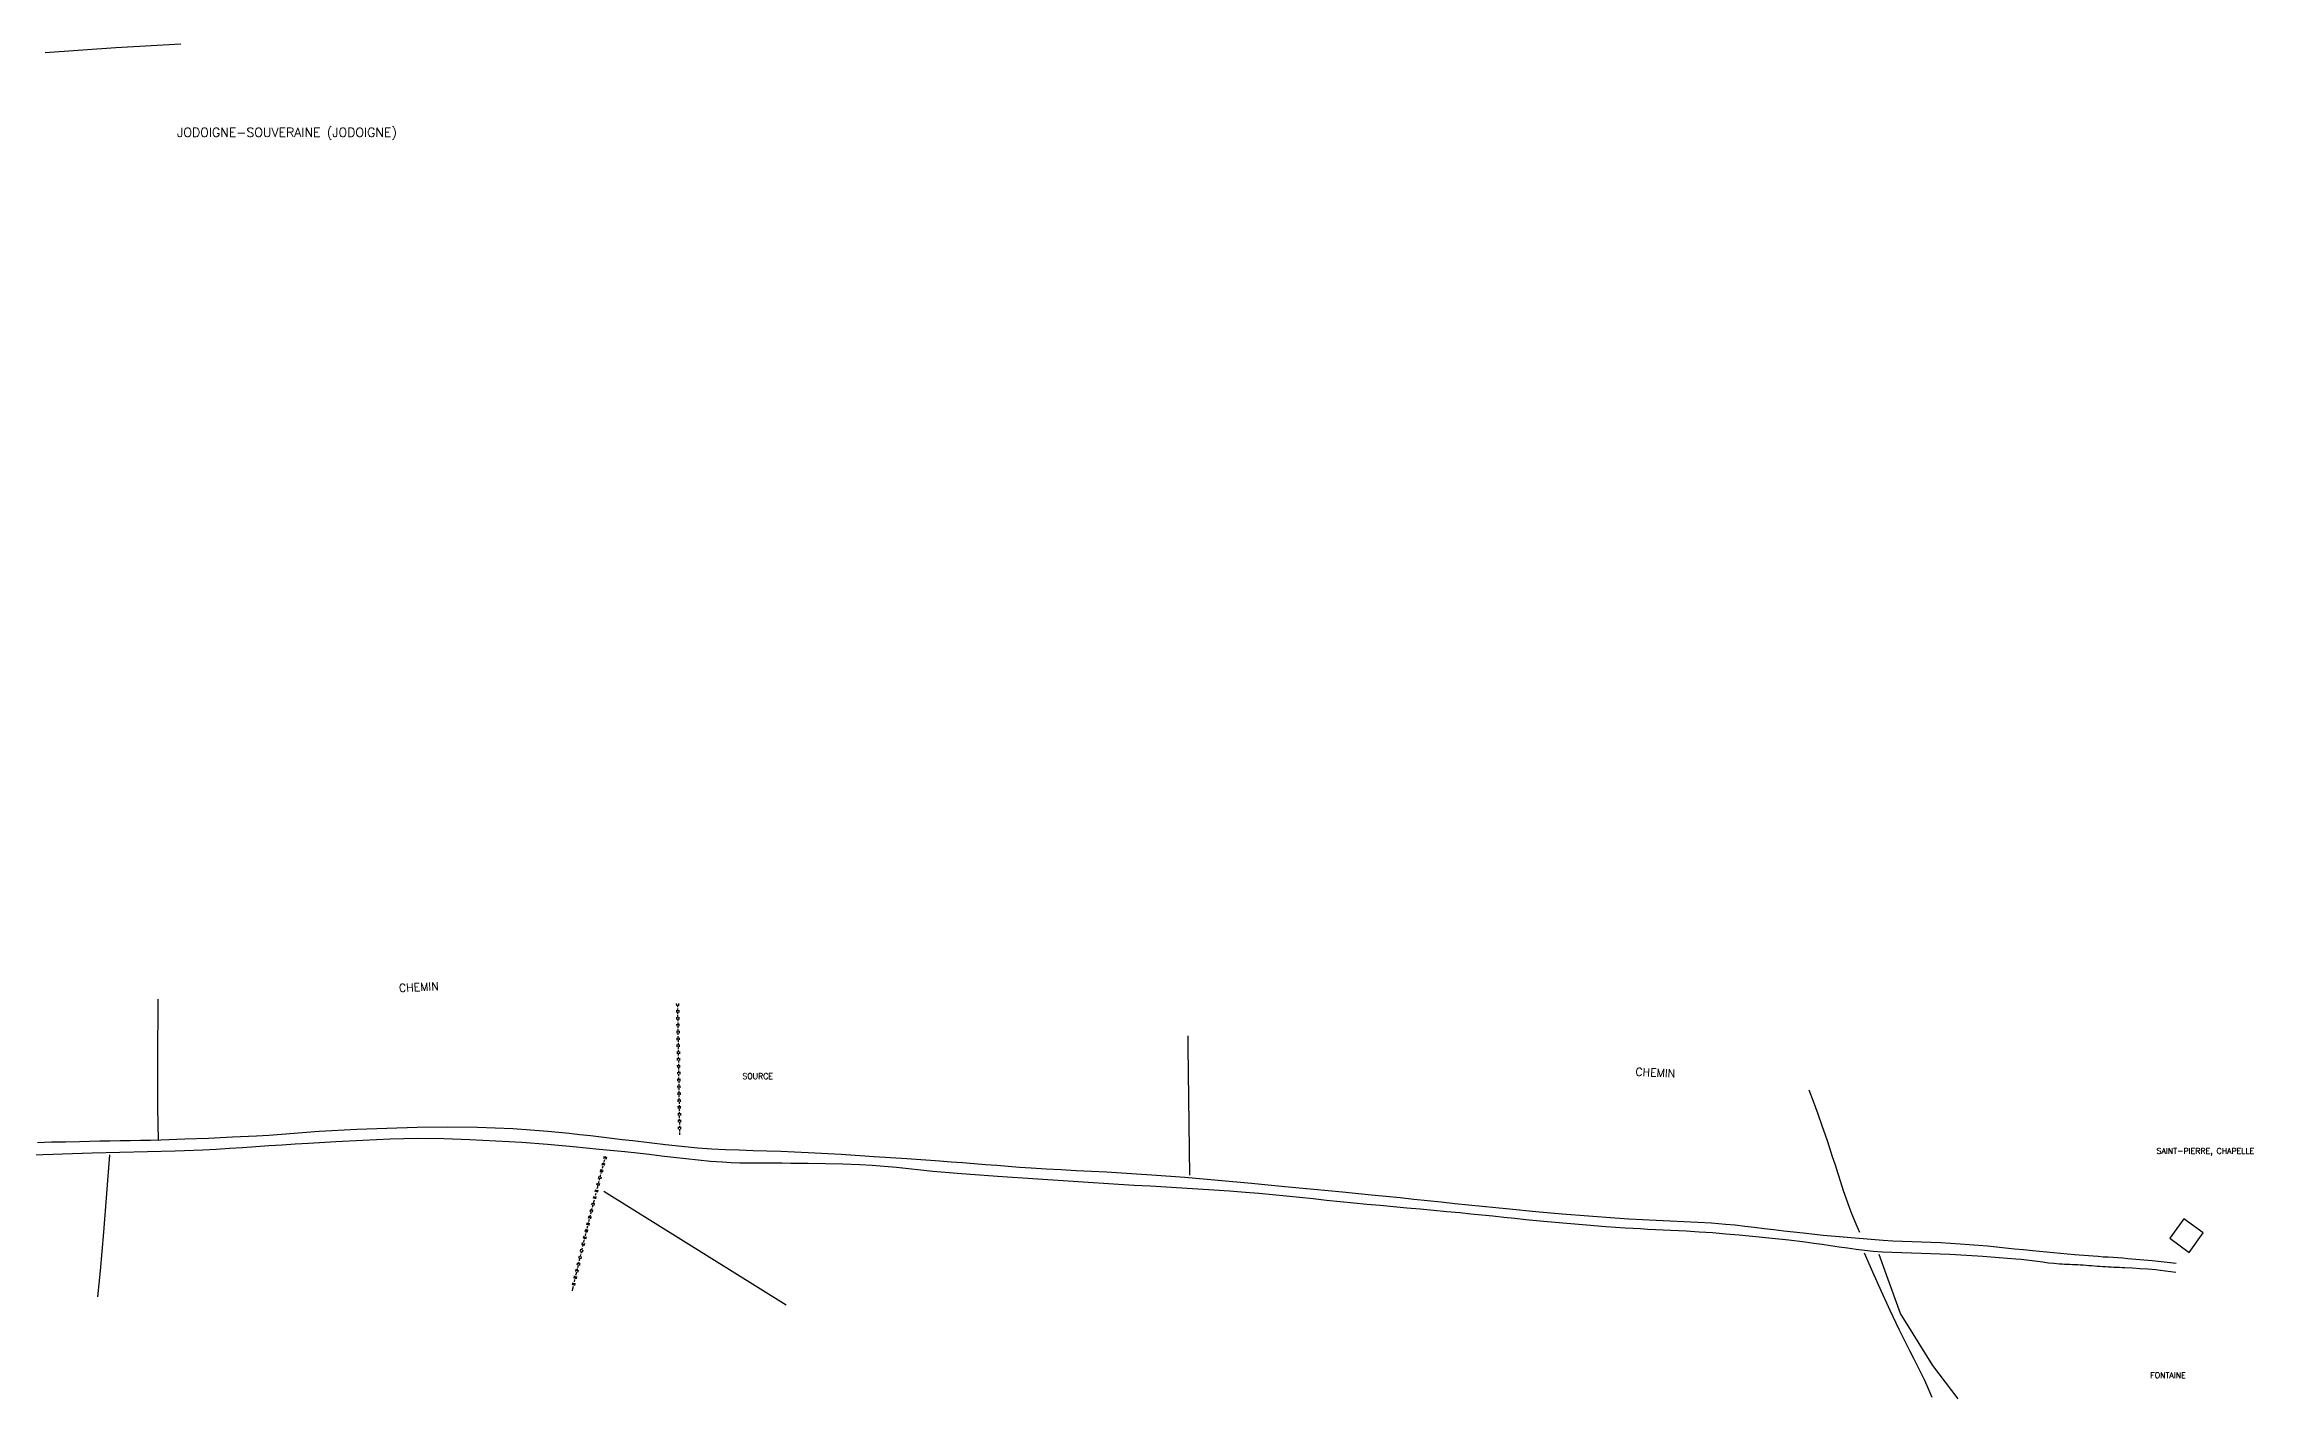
# Model space of a CAD drawing. Header units: millimetres. Extents: x 183999 to 184962, y 153000 to 154000.
# Drawn here: x 184478.7 to 184962, y 153468.9 to 153765.2 of the extents above; entities that cross this region are included whole.
import ezdxf
from ezdxf.enums import TextEntityAlignment as Align

# ---------------------------------------------------------------- set-up
doc = ezdxf.new("R2010")
doc.units = ezdxf.units.MM
doc.linetypes.add('DASHED', pattern=[0.75, 0.5, -0.25])
doc.layers.get('0').update_dxf_attribs({"linetype": 'CONTINUOUS'})
for name, color, linetype in [('W0071', 7, 'CONTINUOUS'), ('W0104', 1, 'CONTINUOUS'), ('W0220', 5, 'DASHED'), ('W0330', 7, 'CONTINUOUS'), ('W0980', 7, 'CONTINUOUS'), ('W0984', 7, 'CONTINUOUS'), ('W0988', 4, 'CONTINUOUS'), ('W0989', 7, 'CONTINUOUS')]:
    doc.layers.add(name, color=color, linetype=linetype)
doc.styles.get("Standard").update_dxf_attribs({"font": 'romans.shx', "width": 0.85})

# ---------------------------------------------------------------- blocks, each defined once
blk = doc.blocks.new('t220o')
at = {"color": 0, "linetype": 'Continuous'}
for p, q in [((-0.25, 0.25), (0.25, 0.25)), ((-0.25, -0.25), (0.25, -0.25))]:
    blk.add_line(p, q, dxfattribs=at)

msp = doc.modelspace()

# ---------------------------------------------------------------- linework, layer by layer
at = {"layer": 'W0071'}
for points in [[(184945.08, 153498.48), (184942.44, 153498.76), (184939.79, 153499.02), (184937.13, 153499.27), (184934.48, 153499.5), (184933.4, 153499.59), (184932.32, 153499.67), (184931.24, 153499.74), (184930.16, 153499.81), (184929.08, 153499.88), (184928, 153499.96), (184926.92, 153500.03), (184925.84, 153500.12), (184922.79, 153500.38), (184919.74, 153500.67), (184916.7, 153500.96), (184913.65, 153501.25), (184911.67, 153501.44), (184909.69, 153501.63), (184907.71, 153501.83), (184905.74, 153502.03), (184903.76, 153502.22), (184901.78, 153502.41), (184899.8, 153502.57), (184897.81, 153502.72), (184895.71, 153502.85), (184893.6, 153502.96), (184891.49, 153503.04), (184889.38, 153503.12), (184887.28, 153503.19), (184885.17, 153503.27), (184883.06, 153503.37), (184880.95, 153503.5), (184876.57, 153503.83), (184872.2, 153504.2), (184867.82, 153504.62), (184863.45, 153505.06), (184861.33, 153505.29), (184859.2, 153505.54), (184857.08, 153505.8), (184854.96, 153506.07), (184852.84, 153506.34), (184850.72, 153506.59), (184848.59, 153506.82), (184846.46, 153507.02), (184843.44, 153507.25), (184840.42, 153507.44), (184837.39, 153507.6), (184834.37, 153507.73), (184831.34, 153507.87), (184828.32, 153508.01), (184825.3, 153508.17), (184822.27, 153508.36), (184816.51, 153508.79), (184810.75, 153509.27), (184805, 153509.78), (184799.24, 153510.32), (184796.25, 153510.61), (184793.27, 153510.91), (184790.28, 153511.22), (184787.29, 153511.53), (184784.31, 153511.85), (184781.32, 153512.17), (184778.34, 153512.48), (184775.35, 153512.79), (184769.04, 153513.42), (184762.72, 153514.05), (184756.41, 153514.66), (184750.09, 153515.26), (184742.81, 153515.94), (184735.54, 153516.61), (184728.25, 153517.24), (184720.97, 153517.81), (184717.67, 153518.03), (184714.37, 153518.23), (184711.07, 153518.41), (184707.77, 153518.58), (184704.47, 153518.74), (184701.17, 153518.92), (184697.88, 153519.1), (184694.58, 153519.31), (184692.08, 153519.48), (184689.59, 153519.67), (184687.1, 153519.87), (184684.61, 153520.07), (184682.11, 153520.27), (184679.62, 153520.47), (184677.13, 153520.66), (184674.63, 153520.84), (184667.44, 153521.34), (184660.25, 153521.83), (184653.05, 153522.28), (184645.86, 153522.69), (184642.84, 153522.84), (184639.82, 153522.95), (184636.81, 153523.04), (184633.79, 153523.13), (184630.77, 153523.23), (184627.75, 153523.35), (184624.74, 153523.51), (184621.72, 153523.71), (184618.16, 153524.03), (184614.6, 153524.43), (184611.05, 153524.86), (184607.5, 153525.27), (184605.18, 153525.53), (184602.86, 153525.81), (184600.54, 153526.09), (184598.22, 153526.36), (184595.9, 153526.64), (184593.57, 153526.89), (184591.25, 153527.13), (184588.92, 153527.34), (184585.07, 153527.64), (184581.21, 153527.89), (184577.35, 153528.08), (184573.49, 153528.19), (184566.89, 153528.26), (184560.3, 153528.19), (184553.71, 153528.03), (184547.13, 153527.79), (184544.37, 153527.66), (184541.62, 153527.5), (184538.88, 153527.31), (184536.13, 153527.1), (184533.38, 153526.89), (184530.64, 153526.69), (184527.89, 153526.5), (184525.14, 153526.34), (184519.91, 153526.07), (184514.69, 153525.84), (184509.46, 153525.63), (184504.23, 153525.46), (184502, 153525.39), (184499.78, 153525.34), (184497.56, 153525.3), (184495.33, 153525.27), (184493.11, 153525.23), (184490.88, 153525.2), (184488.66, 153525.16), (184486.43, 153525.11), (184483.36, 153525.04), (184480.3, 153524.97), (184477.23, 153524.88)], [(184476.3, 153522.26), (184482.77, 153522.45), (184489.25, 153522.64), (184495.3, 153522.8), (184501.36, 153522.95), (184507.41, 153523.12), (184513.46, 153523.36), (184516.35, 153523.51), (184519.23, 153523.67), (184522.11, 153523.86), (184524.99, 153524.05), (184527.88, 153524.25), (184530.76, 153524.44), (184533.64, 153524.62), (184536.52, 153524.79), (184542.49, 153525.12), (184548.46, 153525.47), (184554.43, 153525.74), (184560.41, 153525.86), (184566.11, 153525.8), (184571.8, 153525.61), (184577.49, 153525.32), (184583.18, 153524.97), (184588.82, 153524.55), (184594.46, 153524.05), (184600.09, 153523.49), (184605.73, 153522.93), (184608.4, 153522.66), (184611.07, 153522.35), (184613.74, 153522.03), (184616.41, 153521.71), (184619.08, 153521.4), (184621.76, 153521.11), (184624.44, 153520.87), (184627.12, 153520.68), (184628.98, 153520.58), (184630.85, 153520.52), (184632.72, 153520.49), (184634.58, 153520.48), (184636.45, 153520.47), (184638.31, 153520.47), (184640.18, 153520.46), (184642.05, 153520.44), (184645.82, 153520.39), (184649.6, 153520.36), (184653.38, 153520.3), (184657.16, 153520.14), (184659.83, 153519.97), (184662.49, 153519.76), (184665.15, 153519.51), (184667.81, 153519.24), (184670.47, 153518.96), (184673.12, 153518.69), (184675.78, 153518.44), (184678.45, 153518.21), (184687.25, 153517.56), (184696.06, 153516.97), (184704.88, 153516.41), (184713.69, 153515.85), (184717.16, 153515.63), (184720.64, 153515.43), (184724.11, 153515.23), (184727.59, 153515.03), (184731.06, 153514.83), (184734.53, 153514.61), (184738, 153514.37), (184741.47, 153514.1), (184744.44, 153513.85), (184747.4, 153513.57), (184750.36, 153513.27), (184753.32, 153512.97), (184756.27, 153512.65), (184759.23, 153512.34), (184762.19, 153512.03), (184765.15, 153511.74), (184768.06, 153511.47), (184770.96, 153511.2), (184773.87, 153510.93), (184776.77, 153510.67), (184779.68, 153510.41), (184782.59, 153510.14), (184785.49, 153509.87), (184788.4, 153509.59), (184790.79, 153509.36), (184793.19, 153509.11), (184795.58, 153508.86), (184797.98, 153508.6), (184800.37, 153508.35), (184802.77, 153508.1), (184805.17, 153507.86), (184807.56, 153507.63), (184811.8, 153507.26), (184816.04, 153506.9), (184820.28, 153506.56), (184824.53, 153506.27), (184826.19, 153506.16), (184827.86, 153506.08), (184829.52, 153506), (184831.19, 153505.92), (184832.85, 153505.85), (184834.52, 153505.78), (184836.18, 153505.69), (184837.84, 153505.59), (184840.75, 153505.41), (184843.66, 153505.21), (184846.56, 153504.98), (184849.47, 153504.74), (184853.08, 153504.39), (184856.69, 153504.01), (184860.3, 153503.61), (184863.91, 153503.18), (184865.77, 153502.94), (184867.62, 153502.68), (184869.47, 153502.4), (184871.32, 153502.13), (184873.17, 153501.86), (184875.03, 153501.6), (184876.89, 153501.38), (184878.75, 153501.19), (184880.85, 153501.03), (184882.95, 153500.91), (184885.05, 153500.83), (184887.15, 153500.76), (184889.26, 153500.7), (184891.36, 153500.64), (184893.46, 153500.57), (184895.56, 153500.47), (184899.16, 153500.27), (184902.76, 153500.05), (184906.35, 153499.8), (184909.95, 153499.5), (184911.14, 153499.38), (184912.34, 153499.24), (184913.53, 153499.09), (184914.72, 153498.94), (184915.92, 153498.79), (184917.11, 153498.64), (184918.3, 153498.51), (184919.5, 153498.4), (184920.08, 153498.36), (184920.66, 153498.33), (184921.23, 153498.3), (184921.81, 153498.28), (184922.39, 153498.26), (184922.97, 153498.24), (184923.54, 153498.22), (184924.12, 153498.19), (184924.73, 153498.15), (184925.33, 153498.1), (184925.94, 153498.05), (184926.55, 153498), (184927.16, 153497.95), (184927.76, 153497.9), (184928.37, 153497.85), (184928.98, 153497.81), (184929.59, 153497.77), (184930.19, 153497.74), (184930.8, 153497.71), (184931.41, 153497.69), (184932.02, 153497.66), (184932.62, 153497.63), (184933.23, 153497.6), (184933.84, 153497.57), (184935.52, 153497.48), (184937.19, 153497.39), (184938.87, 153497.28), (184940.55, 153497.14), (184941.65, 153497.02), (184942.75, 153496.88), (184943.85, 153496.73), (184944.95, 153496.55)]]:
    msp.add_lwpolyline(points, dxfattribs=at)
at = {"layer": 'W0104'}
msp.add_lwpolyline([(184946.74, 153508.26), (184943.63, 153504.01), (184947.87, 153500.9), (184950.98, 153505.15), (184946.74, 153508.26)], close=True, dxfattribs=at)
at = {"layer": 'W0220'}
for points in [[(184617.78, 153526.61), (184617.64, 153534.91), (184617.51, 153543.21), (184617.37, 153551.52), (184617.31, 153555.24)], [(184594.25, 153492.51), (184594.36, 153492.99), (184595.1, 153496.12), (184595.84, 153499.24), (184596.58, 153502.36), (184597.33, 153505.48), (184598.1, 153508.6), (184598.94, 153511.93), (184599.79, 153515.26), (184600.66, 153518.59), (184601.54, 153521.91)]]:
    msp.add_lwpolyline(points, dxfattribs=at)
at = {"layer": 'W0330'}
for points in [[(184508.61, 153765.24), (184494.37, 153764.46), (184478.92, 153763.32)], [(184503.6, 153556.27), (184503.55, 153552.77), (184503.49, 153546.27), (184503.48, 153539.76), (184503.49, 153536.18), (184503.53, 153532.6), (184503.59, 153529.02), (184503.67, 153525.45)], [(184729.3, 153517.77), (184728.93, 153545.88), (184728.92, 153548.25)], [(184864.72, 153536.47), (184865.67, 153533.99), (184866.67, 153531.2), (184867.64, 153528.4), (184868.61, 153525.59), (184869.23, 153523.74), (184869.84, 153521.89), (184870.44, 153520.03), (184871.03, 153518.17), (184871.63, 153516.31), (184872.25, 153514.46), (184872.88, 153512.61), (184873.55, 153510.78), (184874.07, 153509.39), (184874.63, 153508.02), (184875.2, 153506.65), (184875.8, 153505.3)], [(184493.04, 153522.26), (184492.37, 153513.8), (184491.67, 153505.34), (184490.94, 153496.89), (184490.41, 153491.18)], [(184601.14, 153514.32), (184641.03, 153489.45)], [(184876.82, 153500.82), (184878.66, 153496.61), (184880.53, 153492.42), (184882.44, 153488.25), (184884.39, 153484.09), (184885.17, 153482.48), (184885.97, 153480.89), (184886.79, 153479.3), (184887.61, 153477.71), (184888.42, 153476.12), (184889.23, 153474.52), (184890.01, 153472.91), (184890.75, 153471.29), (184891.62, 153469.24)], [(184897.36, 153468.85), (184891.85, 153476.17), (184887.53, 153483.07), (184884.74, 153487.5), (184881.73, 153495.74), (184880.07, 153500.44)]]:
    msp.add_lwpolyline(points, dxfattribs=at)

# ---------------------------------------------------------------- block references
at = {"layer": 'W0220'}
for p, rotation in [((184617.32, 153555.11), 90.92377121547473), ((184617.34, 153553.61), 90.92377121547473), ((184617.37, 153552.11), 90.92377121547473), ((184617.39, 153550.61), 90.92581565259957), ((184617.41, 153549.11), 90.92581565259957), ((184617.44, 153547.61), 90.92581565259957), ((184617.46, 153546.11), 90.92581565259957), ((184617.49, 153544.61), 90.92581565259957), ((184617.51, 153543.11), 90.92785787884483), ((184617.54, 153541.61), 90.92785787884483), ((184617.56, 153540.11), 90.92785787884483), ((184617.58, 153538.61), 90.92785787884483), ((184617.61, 153537.11), 90.92785787884483), ((184617.63, 153535.61), 90.92785787884483), ((184617.66, 153534.11), 90.92989789506112), ((184617.68, 153532.61), 90.92989789506112), ((184617.71, 153531.11), 90.92989789506112), ((184617.73, 153529.61), 90.92989789506112), ((184617.75, 153528.11), 90.92989789506112), ((184601.46, 153521.62), 75.16041973906827), ((184600.31, 153517.27), 75.4069746425778), ((184600.69, 153518.72), 75.16041973906827), ((184601.08, 153520.17), 75.16041973906827), ((184598.82, 153511.46), 75.9000824820491), ((184599.19, 153512.92), 75.65352889083049), ((184599.56, 153514.37), 75.65352889083049), ((184599.94, 153515.82), 75.4069746425778), ((184597.73, 153507.1), 76.16796450512844), ((184598.09, 153508.55), 76.16796450512844), ((184598.46, 153510.01), 75.9000824820491), ((184596.67, 153502.72), 76.42607894543964), ((184597.02, 153504.18), 76.42607894543964), ((184597.37, 153505.64), 76.16796450512844), ((184595.28, 153496.89), 76.71708467970343), ((184595.63, 153498.35), 76.71708467970343), ((184595.97, 153499.81), 76.60911961338284), ((184596.32, 153501.26), 76.60911961338284), ((184594.59, 153493.97), 76.73528856135394), ((184594.94, 153495.43), 76.73528856135394)]:
    msp.add_blockref('t220o', p, dxfattribs=dict(at, rotation=rotation))

# ---------------------------------------------------------------- texts
at = {"layer": 'W0980'}
msp.add_text('JODOIGNE-SOUVERAINE (JODOIGNE)', height=2, dxfattribs=at).set_placement((184531.84, 153745.8), align=Align.MIDDLE)
at = {"layer": 'W0984'}
msp.add_text('SAINT-PIERRE, CHAPELLE  ', height=1.25, dxfattribs=at).set_placement((184952.31, 153523.09), align=Align.MIDDLE_CENTER)
at = {"layer": 'W0988'}
for s, p in [('SOURCE  ', (184635.65, 153539.45)), ('FONTAINE  ', (184944.13, 153474.01))]:
    msp.add_text(s, height=1.25, dxfattribs=at).set_placement(p, align=Align.MIDDLE_CENTER)
at = {"layer": 'W0989'}
for rotation, p in [(2.6283, (184560.67, 153558.93)), (357.6495, (184831.13, 153540.22))]:
    msp.add_text('CHEMIN', height=1.75, rotation=rotation, dxfattribs=at).set_placement(p, align=Align.MIDDLE_CENTER)

doc.saveas('drawing.dxf')
